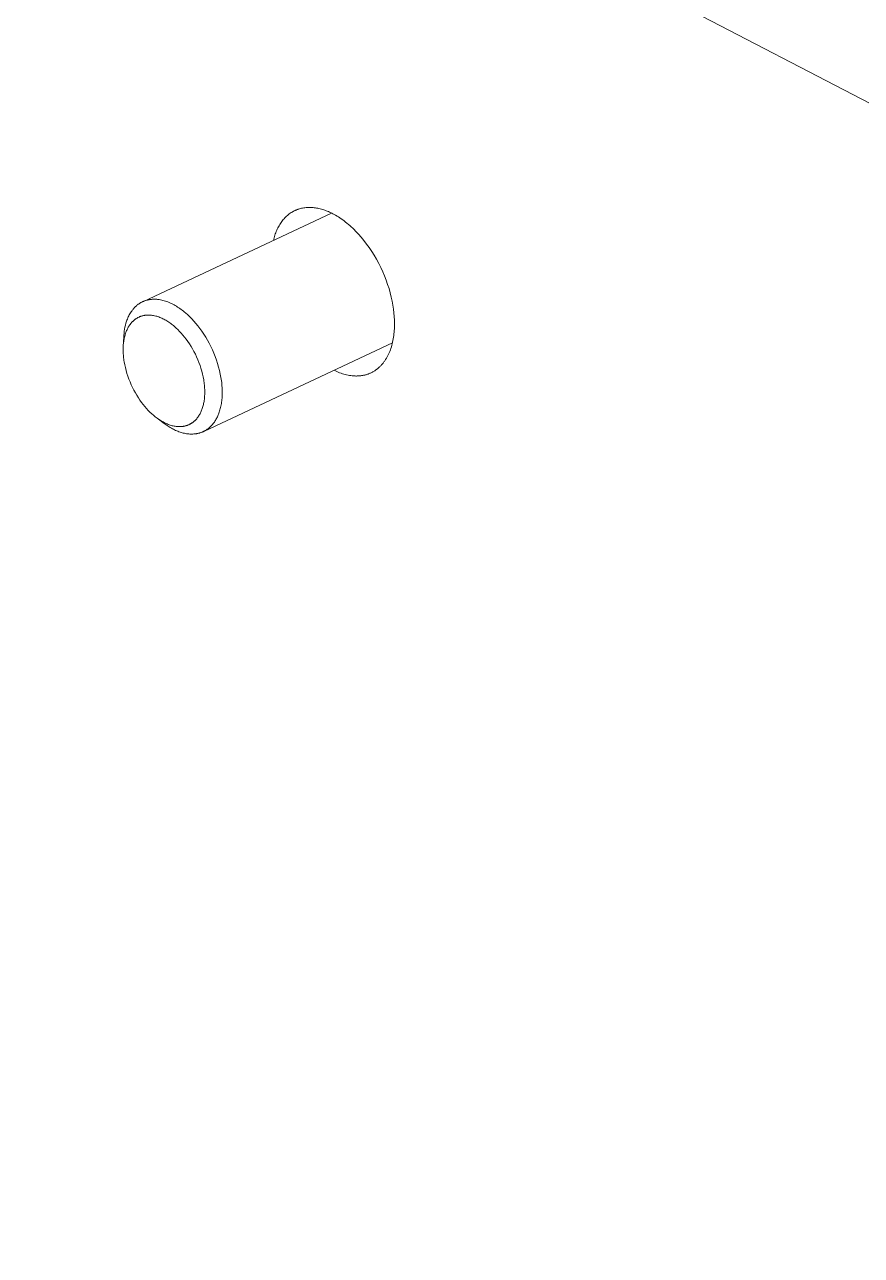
# Model space of a CAD drawing. Header units: inches. Extents: x -11 to 189, y -7 to 133.
# Drawn here: x 123.091 to 124.453, y 52.63 to 54.632 of the extents above; entities that cross this region are included whole.
import ezdxf

# ---------------------------------------------------------------- set-up
doc = ezdxf.new("R2010")
doc.units = ezdxf.units.IN
doc.layers.add('ZANO_R', color=7, linetype='Continuous', lineweight=0)

msp = doc.modelspace()

# ---------------------------------------------------------------- linework, layer by layer
at = {"layer": 'ZANO_R'}
for p, q in [((131.92391, 50.62705), (123.0907, 55.21975)), ((123.538, 54.33261), (123.53978, 54.33311)), ((123.53978, 54.33311), (123.54158, 54.33355)), ((123.54158, 54.33355), (123.5434, 54.33393)), ((123.5434, 54.33393), (123.54524, 54.33424)), ((123.54524, 54.33424), (123.54709, 54.3345)), ((123.54709, 54.3345), (123.54895, 54.3347)), ((123.54895, 54.3347), (123.55083, 54.33484)), ((123.55083, 54.33484), (123.55272, 54.33492)), ((123.55272, 54.33492), (123.55461, 54.33494)), ((123.55461, 54.33494), (123.55652, 54.33491)), ((123.55652, 54.33491), (123.55843, 54.33481)), ((123.55843, 54.33481), (123.56034, 54.33467)), ((123.56034, 54.33467), (123.56227, 54.33446)), ((123.56227, 54.33446), (123.56419, 54.33421)), ((123.56419, 54.33421), (123.56611, 54.3339)), ((123.56611, 54.3339), (123.56804, 54.33354)), ((123.56804, 54.33354), (123.56996, 54.33312)), ((123.56996, 54.33312), (123.57189, 54.33266)), ((123.28406, 54.18214), (123.59057, 54.32565)), ((123.50933, 54.31192), (123.51053, 54.3135)), ((123.51053, 54.3135), (123.51177, 54.31503)), ((123.51177, 54.31503), (123.51305, 54.31651)), ((123.51305, 54.31651), (123.51437, 54.31794)), ((123.51437, 54.31794), (123.51572, 54.31932)), ((123.51572, 54.31932), (123.51711, 54.32064)), ((123.51711, 54.32064), (123.51854, 54.32191)), ((123.51854, 54.32191), (123.52, 54.32313)), ((123.52, 54.32313), (123.52149, 54.32428)), ((123.52149, 54.32428), (123.52301, 54.32538)), ((123.52301, 54.32538), (123.52379, 54.32591)), ((123.52379, 54.32591), (123.52457, 54.32643)), ((123.52457, 54.32643), (123.52536, 54.32692)), ((123.52536, 54.32692), (123.52615, 54.32741)), ((123.52615, 54.32741), (123.52696, 54.32788)), ((123.52696, 54.32788), (123.52777, 54.32833)), ((123.52777, 54.32833), (123.52858, 54.32877)), ((123.52858, 54.32877), (123.52941, 54.3292)), ((123.52941, 54.3292), (123.53024, 54.3296)), ((123.53024, 54.3296), (123.53108, 54.33)), ((123.53108, 54.33), (123.53192, 54.33038)), ((123.53192, 54.33038), (123.53277, 54.33074)), ((123.53277, 54.33074), (123.53363, 54.33109)), ((123.53363, 54.33109), (123.53449, 54.33143)), ((123.53449, 54.33143), (123.53536, 54.33174)), ((123.53536, 54.33174), (123.53623, 54.33205)), ((123.53623, 54.33205), (123.538, 54.33261)), ((123.57189, 54.33266), (123.57381, 54.33215)), ((123.57381, 54.33215), (123.57572, 54.33159)), ((123.57572, 54.33159), (123.57763, 54.33098)), ((123.57763, 54.33098), (123.57953, 54.33033)), ((123.57953, 54.33033), (123.58143, 54.32964)), ((123.58143, 54.32964), (123.58332, 54.3289)), ((123.58332, 54.3289), (123.58519, 54.32812)), ((123.58519, 54.32812), (123.58706, 54.32731)), ((123.58706, 54.32731), (123.58892, 54.32645)), ((123.58892, 54.32645), (123.59076, 54.32555)), ((123.59076, 54.32555), (123.59259, 54.32462)), ((123.59259, 54.32462), (123.59482, 54.32343)), ((123.59482, 54.32343), (123.59707, 54.32217)), ((123.59707, 54.32217), (123.59933, 54.32083)), ((123.59933, 54.32083), (123.60161, 54.31942)), ((123.60161, 54.31942), (123.6039, 54.31793)), ((123.6039, 54.31793), (123.60621, 54.31637)), ((123.60621, 54.31637), (123.60853, 54.31473)), ((123.60853, 54.31473), (123.61086, 54.31301)), ((123.61086, 54.31301), (123.61319, 54.31121)), ((123.4988, 54.29173), (123.49955, 54.29375)), ((123.49955, 54.29375), (123.50034, 54.29574)), ((123.50034, 54.29574), (123.50117, 54.29769)), ((123.50117, 54.29769), (123.50205, 54.29961)), ((123.50205, 54.29961), (123.50296, 54.30149)), ((123.50296, 54.30149), (123.50392, 54.30334)), ((123.50392, 54.30334), (123.50492, 54.30514)), ((123.50492, 54.30514), (123.50596, 54.3069)), ((123.50596, 54.3069), (123.50705, 54.30862)), ((123.50705, 54.30862), (123.50817, 54.31029)), ((123.50817, 54.31029), (123.50933, 54.31192)), ((123.61319, 54.31121), (123.61553, 54.30934)), ((123.61553, 54.30934), (123.61787, 54.30739)), ((123.61787, 54.30739), (123.62021, 54.30537)), ((123.62021, 54.30537), (123.62255, 54.30326)), ((123.62255, 54.30326), (123.62489, 54.30109)), ((123.62489, 54.30109), (123.62722, 54.29883)), ((123.62722, 54.29883), (123.62954, 54.29651)), ((123.62954, 54.29651), (123.63185, 54.29411)), ((123.63185, 54.29411), (123.63415, 54.29164)), ((123.49568, 54.28122), (123.49622, 54.28338)), ((123.49622, 54.28338), (123.4968, 54.2855)), ((123.4968, 54.2855), (123.49743, 54.28761)), ((123.49743, 54.28761), (123.49809, 54.28969)), ((123.49809, 54.28969), (123.4988, 54.29173)), ((123.63415, 54.29164), (123.63869, 54.28648)), ((123.63869, 54.28648), (123.64316, 54.28106)), ((123.64316, 54.28106), (123.64752, 54.27539)), ((123.64752, 54.27539), (123.65176, 54.26948)), ((123.65176, 54.26948), (123.65586, 54.26336)), ((123.65586, 54.26336), (123.6598, 54.25705)), ((123.6598, 54.25705), (123.66357, 54.25057)), ((123.66357, 54.25057), (123.66715, 54.24395)), ((123.66715, 54.24395), (123.67052, 54.23721)), ((123.67052, 54.23721), (123.67368, 54.23039)), ((123.67368, 54.23039), (123.67661, 54.22351)), ((123.67661, 54.22351), (123.6793, 54.2166)), ((123.6793, 54.2166), (123.68175, 54.20968)), ((123.68175, 54.20968), (123.68396, 54.20279)), ((123.68396, 54.20279), (123.68592, 54.19595)), ((123.68592, 54.19595), (123.68763, 54.18918)), ((123.27021, 54.17261), (123.26958, 54.17196)), ((123.27084, 54.17324), (123.27021, 54.17261)), ((123.27149, 54.17385), (123.27084, 54.17324)), ((123.27214, 54.17446), (123.27149, 54.17385)), ((123.27281, 54.17505), (123.27214, 54.17446)), ((123.27349, 54.17563), (123.27281, 54.17505)), ((123.27418, 54.17619), (123.27349, 54.17563)), ((123.27488, 54.17674), (123.27418, 54.17619)), ((123.27559, 54.17727), (123.27488, 54.17674)), ((123.27631, 54.17779), (123.27559, 54.17727)), ((123.27704, 54.17829), (123.27631, 54.17779)), ((123.27778, 54.17878), (123.27704, 54.17829)), ((123.27853, 54.17925), (123.27778, 54.17878)), ((123.27929, 54.17971), (123.27853, 54.17925)), ((123.28007, 54.18015), (123.27929, 54.17971)), ((123.28085, 54.18058), (123.28007, 54.18015)), ((123.28164, 54.18099), (123.28085, 54.18058)), ((123.28244, 54.18138), (123.28164, 54.18099)), ((123.28325, 54.18175), (123.28244, 54.18138)), ((123.28407, 54.18211), (123.28325, 54.18175)), ((123.28489, 54.18245), (123.28407, 54.18211)), ((123.28573, 54.18278), (123.28489, 54.18245)), ((123.28658, 54.18309), (123.28573, 54.18278)), ((123.28743, 54.18338), (123.28658, 54.18309)), ((123.28829, 54.18365), (123.28743, 54.18338)), ((123.28916, 54.18391), (123.28829, 54.18365)), ((123.29004, 54.18414), (123.28916, 54.18391)), ((123.29093, 54.18436), (123.29004, 54.18414)), ((123.29182, 54.18456), (123.29093, 54.18436)), ((123.29272, 54.18475), (123.29182, 54.18456)), ((123.29363, 54.18491), (123.29272, 54.18475)), ((123.29454, 54.18506), (123.29363, 54.18491)), ((123.29546, 54.18519), (123.29454, 54.18506)), ((123.29639, 54.1853), (123.29546, 54.18519)), ((123.29732, 54.18539), (123.29639, 54.1853)), ((123.29826, 54.18547), (123.29732, 54.18539)), ((123.29921, 54.18552), (123.29826, 54.18547)), ((123.30016, 54.18556), (123.29921, 54.18552)), ((123.30111, 54.18558), (123.30016, 54.18556)), ((123.30207, 54.18558), (123.30111, 54.18558)), ((123.30304, 54.18556), (123.30207, 54.18558)), ((123.30401, 54.18553), (123.30304, 54.18556)), ((123.30498, 54.18547), (123.30401, 54.18553)), ((123.30596, 54.1854), (123.30498, 54.18547)), ((123.30694, 54.18531), (123.30596, 54.1854)), ((123.30793, 54.1852), (123.30694, 54.18531)), ((123.30991, 54.18493), (123.30793, 54.1852)), ((123.3119, 54.18458), (123.30991, 54.18493)), ((123.3139, 54.18417), (123.3119, 54.18458)), ((123.3159, 54.18368), (123.3139, 54.18417)), ((123.31791, 54.18313), (123.3159, 54.18368)), ((123.31993, 54.18251), (123.31791, 54.18313)), ((123.32194, 54.18182), (123.31993, 54.18251)), ((123.32395, 54.18107), (123.32194, 54.18182)), ((123.32596, 54.18026), (123.32395, 54.18107)), ((123.32796, 54.17938), (123.32596, 54.18026)), ((123.32996, 54.17844), (123.32796, 54.17938)), ((123.33195, 54.17745), (123.32996, 54.17844)), ((123.33393, 54.1764), (123.33195, 54.17745)), ((123.33589, 54.17529), (123.33393, 54.1764)), ((123.33784, 54.17413), (123.33589, 54.17529)), ((123.33978, 54.17292), (123.33784, 54.17413)), ((123.3417, 54.17167), (123.33978, 54.17292)), ((123.68763, 54.18918), (123.68909, 54.18251)), ((123.68909, 54.18251), (123.69031, 54.17596)), ((123.69031, 54.17596), (123.69129, 54.16955)), ((123.25803, 54.15336), (123.25736, 54.1516)), ((123.25874, 54.15509), (123.25803, 54.15336)), ((123.2595, 54.1568), (123.25874, 54.15509)), ((123.26031, 54.15848), (123.2595, 54.1568)), ((123.26116, 54.16013), (123.26031, 54.15848)), ((123.26205, 54.16175), (123.26116, 54.16013)), ((123.26299, 54.16333), (123.26205, 54.16175)), ((123.26397, 54.16487), (123.26299, 54.16333)), ((123.26501, 54.16638), (123.26397, 54.16487)), ((123.26608, 54.16784), (123.26501, 54.16638)), ((123.26664, 54.16856), (123.26608, 54.16784)), ((123.2672, 54.16926), (123.26664, 54.16856)), ((123.26778, 54.16996), (123.2672, 54.16926)), ((123.26837, 54.17064), (123.26778, 54.16996)), ((123.26897, 54.17131), (123.26837, 54.17064)), ((123.26958, 54.17196), (123.26897, 54.17131)), ((123.27016, 54.15248), (123.27075, 54.15292)), ((123.27075, 54.15292), (123.27135, 54.15335)), ((123.27135, 54.15335), (123.27195, 54.15377)), ((123.27195, 54.15377), (123.27256, 54.15417)), ((123.27256, 54.15417), (123.27319, 54.15457)), ((123.27319, 54.15457), (123.27382, 54.15494)), ((123.27382, 54.15494), (123.27445, 54.15531)), ((123.27445, 54.15531), (123.2751, 54.15566)), ((123.2751, 54.15566), (123.27576, 54.156)), ((123.27576, 54.156), (123.27642, 54.15632)), ((123.27642, 54.15632), (123.27709, 54.15663)), ((123.27709, 54.15663), (123.27777, 54.15693)), ((123.27777, 54.15693), (123.27845, 54.15721)), ((123.27845, 54.15721), (123.27914, 54.15748)), ((123.27914, 54.15748), (123.27984, 54.15774)), ((123.27984, 54.15774), (123.28055, 54.15798)), ((123.28055, 54.15798), (123.28126, 54.1582)), ((123.28126, 54.1582), (123.28198, 54.15841)), ((123.28198, 54.15841), (123.28271, 54.15861)), ((123.28271, 54.15861), (123.28344, 54.15879)), ((123.28344, 54.15879), (123.28418, 54.15896)), ((123.28418, 54.15896), (123.28492, 54.15911)), ((123.28492, 54.15911), (123.28567, 54.15925)), ((123.28567, 54.15925), (123.28643, 54.15937)), ((123.28643, 54.15937), (123.28719, 54.15948)), ((123.28719, 54.15948), (123.28796, 54.15957)), ((123.28796, 54.15957), (123.28873, 54.15964)), ((123.28873, 54.15964), (123.28951, 54.15971)), ((123.28951, 54.15971), (123.29029, 54.15975)), ((123.29029, 54.15975), (123.29108, 54.15978)), ((123.29108, 54.15978), (123.29187, 54.1598)), ((123.29187, 54.1598), (123.29266, 54.1598)), ((123.29266, 54.1598), (123.29346, 54.15978)), ((123.29346, 54.15978), (123.29426, 54.15975)), ((123.29426, 54.15975), (123.29507, 54.15971)), ((123.29507, 54.15971), (123.29588, 54.15965)), ((123.29588, 54.15965), (123.29669, 54.15957)), ((123.29669, 54.15957), (123.29751, 54.15948)), ((123.29751, 54.15948), (123.29914, 54.15926)), ((123.29914, 54.15926), (123.30079, 54.15898)), ((123.30079, 54.15898), (123.30245, 54.15863)), ((123.30245, 54.15863), (123.3041, 54.15823)), ((123.3041, 54.15823), (123.30577, 54.15777)), ((123.30577, 54.15777), (123.30743, 54.15726)), ((123.30743, 54.15726), (123.3091, 54.15669)), ((123.3091, 54.15669), (123.31076, 54.15607)), ((123.31076, 54.15607), (123.31243, 54.1554)), ((123.31243, 54.1554), (123.31408, 54.15467)), ((123.31408, 54.15467), (123.31574, 54.15389)), ((123.31574, 54.15389), (123.31738, 54.15307)), ((123.31738, 54.15307), (123.31902, 54.1522)), ((123.3436, 54.17036), (123.3417, 54.17167)), ((123.34548, 54.16902), (123.3436, 54.17036)), ((123.34733, 54.16763), (123.34548, 54.16902)), ((123.34917, 54.1662), (123.34733, 54.16763)), ((123.35098, 54.16473), (123.34917, 54.1662)), ((123.35277, 54.16323), (123.35098, 54.16473)), ((123.35627, 54.16013), (123.35277, 54.16323)), ((123.35966, 54.15691), (123.35627, 54.16013)), ((123.363, 54.15353), (123.35966, 54.15691)), ((123.36633, 54.14994), (123.363, 54.15353)), ((123.69129, 54.16955), (123.69204, 54.16329)), ((123.69204, 54.16329), (123.69256, 54.15721)), ((123.69256, 54.15721), (123.69287, 54.1513)), ((123.25296, 54.13376), (123.25254, 54.13048)), ((123.25349, 54.13702), (123.25296, 54.13376)), ((123.25413, 54.14026), (123.25349, 54.13702)), ((123.25489, 54.14347), (123.25413, 54.14026)), ((123.25576, 54.14666), (123.25489, 54.14347)), ((123.25567, 54.13168), (123.25622, 54.13314)), ((123.25673, 54.14982), (123.25576, 54.14666)), ((123.25622, 54.13314), (123.25681, 54.13457)), ((123.25736, 54.1516), (123.25673, 54.14982)), ((123.25681, 54.13457), (123.25744, 54.13599)), ((123.25744, 54.13599), (123.25811, 54.13738)), ((123.25811, 54.13738), (123.25881, 54.13874)), ((123.25881, 54.13874), (123.25955, 54.14008)), ((123.25955, 54.14008), (123.26033, 54.14139)), ((123.26033, 54.14139), (123.26114, 54.14267)), ((123.26114, 54.14267), (123.26199, 54.14391)), ((123.26199, 54.14391), (123.26288, 54.14512)), ((123.26288, 54.14512), (123.26334, 54.14572)), ((123.26334, 54.14572), (123.26381, 54.1463)), ((123.26381, 54.1463), (123.26429, 54.14687)), ((123.26429, 54.14687), (123.26478, 54.14744)), ((123.26478, 54.14744), (123.26528, 54.14799)), ((123.26528, 54.14799), (123.26578, 54.14853)), ((123.26578, 54.14853), (123.2663, 54.14906)), ((123.2663, 54.14906), (123.26682, 54.14959)), ((123.26682, 54.14959), (123.26736, 54.1501)), ((123.26736, 54.1501), (123.2679, 54.1506)), ((123.2679, 54.1506), (123.26845, 54.15109)), ((123.26845, 54.15109), (123.26901, 54.15156)), ((123.26901, 54.15156), (123.26958, 54.15203)), ((123.26958, 54.15203), (123.27016, 54.15248)), ((123.31902, 54.1522), (123.32064, 54.15129)), ((123.32064, 54.15129), (123.32226, 54.15033)), ((123.32226, 54.15033), (123.32386, 54.14933)), ((123.32386, 54.14933), (123.32545, 54.14829)), ((123.32545, 54.14829), (123.32702, 54.14721)), ((123.32702, 54.14721), (123.32857, 54.14609)), ((123.32857, 54.14609), (123.33011, 54.14494)), ((123.33011, 54.14494), (123.33163, 54.14376)), ((123.33163, 54.14376), (123.33313, 54.14255)), ((123.33313, 54.14255), (123.33461, 54.14131)), ((123.33461, 54.14131), (123.33751, 54.13874)), ((123.33751, 54.13874), (123.34031, 54.13608)), ((123.34031, 54.13608), (123.34307, 54.13329)), ((123.34307, 54.13329), (123.34583, 54.13031)), ((123.36965, 54.14613), (123.36633, 54.14994)), ((123.37294, 54.1421), (123.36965, 54.14613)), ((123.37618, 54.13787), (123.37294, 54.1421)), ((123.37936, 54.13343), (123.37618, 54.13787)), ((123.38248, 54.12881), (123.37936, 54.13343)), ((123.69257, 54.13457), (123.69235, 54.13183)), ((123.69275, 54.13732), (123.69257, 54.13457)), ((123.69287, 54.14007), (123.69275, 54.13732)), ((123.69287, 54.1513), (123.69297, 54.1456)), ((123.69294, 54.14283), (123.69287, 54.14007)), ((123.69297, 54.1456), (123.69294, 54.14283)), ((123.2513, 54.10939), (123.25204, 54.12389)), ((123.25143, 54.11135), (123.2516, 54.11327)), ((123.2516, 54.11327), (123.25181, 54.11515)), ((123.25181, 54.11515), (123.25205, 54.11698)), ((123.25223, 54.12719), (123.25204, 54.12389)), ((123.25205, 54.11698), (123.25233, 54.11878)), ((123.25254, 54.13048), (123.25223, 54.12719)), ((123.25233, 54.11878), (123.25264, 54.12054)), ((123.25264, 54.12054), (123.25298, 54.12226)), ((123.25298, 54.12226), (123.25336, 54.12394)), ((123.25336, 54.12394), (123.25376, 54.12557)), ((123.25376, 54.12557), (123.2542, 54.12716)), ((123.2542, 54.12716), (123.25466, 54.12871)), ((123.25466, 54.12871), (123.25515, 54.13021)), ((123.25515, 54.13021), (123.25567, 54.13168)), ((123.34583, 54.13031), (123.34857, 54.12716)), ((123.34857, 54.12716), (123.35129, 54.12383)), ((123.35129, 54.12383), (123.35398, 54.12032)), ((123.35398, 54.12032), (123.35661, 54.11665)), ((123.35661, 54.11665), (123.35919, 54.11283)), ((123.35919, 54.11283), (123.3617, 54.10885)), ((123.38551, 54.124), (123.38248, 54.12881)), ((123.6895, 54.11435), (123.38354, 53.97109)), ((123.38844, 54.11902), (123.38551, 54.124)), ((123.39125, 54.11389), (123.38844, 54.11902)), ((123.39393, 54.10862), (123.39125, 54.11389)), ((123.68921, 54.11316), (123.68853, 54.1106)), ((123.68983, 54.11575), (123.68921, 54.11316)), ((123.69039, 54.11838), (123.68983, 54.11575)), ((123.69089, 54.12103), (123.69039, 54.11838)), ((123.69134, 54.1237), (123.69089, 54.12103)), ((123.69173, 54.12639), (123.69134, 54.1237)), ((123.69207, 54.1291), (123.69173, 54.12639)), ((123.69235, 54.13183), (123.69207, 54.1291)), ((123.25113, 54.10332), (123.25115, 54.10538)), ((123.25116, 54.10123), (123.25113, 54.10332)), ((123.25115, 54.10538), (123.25121, 54.1074)), ((123.25123, 54.09911), (123.25116, 54.10123)), ((123.25121, 54.1074), (123.2513, 54.10939)), ((123.25133, 54.09695), (123.25123, 54.09911)), ((123.2513, 54.10939), (123.25143, 54.11135)), ((123.25148, 54.09478), (123.25133, 54.09695)), ((123.25168, 54.09257), (123.25148, 54.09478)), ((123.25191, 54.09034), (123.25168, 54.09257)), ((123.3617, 54.10885), (123.36412, 54.10473)), ((123.36412, 54.10473), (123.36645, 54.10048)), ((123.36645, 54.10048), (123.36867, 54.09612)), ((123.36867, 54.09612), (123.37077, 54.09166)), ((123.39647, 54.10323), (123.39393, 54.10862)), ((123.39886, 54.09774), (123.39647, 54.10323)), ((123.40108, 54.09217), (123.39886, 54.09774)), ((123.68208, 54.09381), (123.68092, 54.09161)), ((123.68318, 54.09607), (123.68208, 54.09381)), ((123.68423, 54.09837), (123.68318, 54.09607)), ((123.68521, 54.10073), (123.68423, 54.09837)), ((123.68613, 54.10313), (123.68521, 54.10073)), ((123.68699, 54.10558), (123.68613, 54.10313)), ((123.68779, 54.10807), (123.68699, 54.10558)), ((123.68853, 54.1106), (123.68779, 54.10807)), ((123.25219, 54.08809), (123.25191, 54.09034)), ((123.25251, 54.08583), (123.25219, 54.08809)), ((123.25288, 54.08354), (123.25251, 54.08583)), ((123.25374, 54.07892), (123.25288, 54.08354)), ((123.25478, 54.07426), (123.25374, 54.07892)), ((123.25598, 54.06957), (123.25478, 54.07426)), ((123.37077, 54.09166), (123.37274, 54.08712)), ((123.37274, 54.08712), (123.37458, 54.08251)), ((123.37458, 54.08251), (123.37626, 54.07786)), ((123.37626, 54.07786), (123.3778, 54.07317)), ((123.3778, 54.07317), (123.37917, 54.06847)), ((123.40312, 54.08654), (123.40108, 54.09217)), ((123.40497, 54.08088), (123.40312, 54.08654)), ((123.40663, 54.0752), (123.40497, 54.08088)), ((123.40808, 54.06953), (123.40663, 54.0752)), ((123.66529, 54.07253), (123.6644, 54.07183)), ((123.66617, 54.07325), (123.66529, 54.07253)), ((123.66703, 54.074), (123.66617, 54.07325)), ((123.66788, 54.07476), (123.66703, 54.074)), ((123.66872, 54.07554), (123.66788, 54.07476)), ((123.66955, 54.07634), (123.66872, 54.07554)), ((123.67036, 54.07716), (123.66955, 54.07634)), ((123.67116, 54.078), (123.67036, 54.07716)), ((123.67195, 54.07886), (123.67116, 54.078)), ((123.67273, 54.07974), (123.67195, 54.07886)), ((123.67349, 54.08064), (123.67273, 54.07974)), ((123.67423, 54.08155), (123.67349, 54.08064)), ((123.67497, 54.08248), (123.67423, 54.08155)), ((123.67569, 54.08343), (123.67497, 54.08248)), ((123.67639, 54.0844), (123.67569, 54.08343)), ((123.67708, 54.08538), (123.67639, 54.0844)), ((123.67842, 54.0874), (123.67708, 54.08538)), ((123.6797, 54.08947), (123.67842, 54.0874)), ((123.68092, 54.09161), (123.6797, 54.08947)), ((123.25735, 54.06487), (123.25598, 54.06957)), ((123.25889, 54.06018), (123.25735, 54.06487)), ((123.26057, 54.05552), (123.25889, 54.06018)), ((123.26241, 54.05092), (123.26057, 54.05552)), ((123.37917, 54.06847), (123.38037, 54.06378)), ((123.38037, 54.06378), (123.38141, 54.05912)), ((123.38141, 54.05912), (123.38227, 54.0545)), ((123.38227, 54.0545), (123.38263, 54.05221)), ((123.40933, 54.06389), (123.40808, 54.06953)), ((123.41037, 54.05831), (123.40933, 54.06389)), ((123.41082, 54.05554), (123.41037, 54.05831)), ((123.41121, 54.0528), (123.41082, 54.05554)), ((123.41154, 54.05008), (123.41121, 54.0528)), ((123.59683, 54.06886), (123.59462, 54.06992)), ((123.59906, 54.06785), (123.59683, 54.06886)), ((123.60131, 54.0669), (123.59906, 54.06785)), ((123.60357, 54.066), (123.60131, 54.0669)), ((123.60584, 54.06517), (123.60357, 54.066)), ((123.60812, 54.0644), (123.60584, 54.06517)), ((123.61041, 54.0637), (123.60812, 54.0644)), ((123.61271, 54.06306), (123.61041, 54.0637)), ((123.61502, 54.0625), (123.61271, 54.06306)), ((123.61732, 54.062), (123.61502, 54.0625)), ((123.61963, 54.06158), (123.61732, 54.062)), ((123.62194, 54.06123), (123.61963, 54.06158)), ((123.62424, 54.06096), (123.62194, 54.06123)), ((123.62654, 54.06077), (123.62424, 54.06096)), ((123.62769, 54.06071), (123.62654, 54.06077)), ((123.62884, 54.06066), (123.62769, 54.06071)), ((123.62998, 54.06064), (123.62884, 54.06066)), ((123.63112, 54.06063), (123.62998, 54.06064)), ((123.63225, 54.06065), (123.63112, 54.06063)), ((123.63339, 54.06069), (123.63225, 54.06065)), ((123.63452, 54.06075), (123.63339, 54.06069)), ((123.63564, 54.06082), (123.63452, 54.06075)), ((123.63676, 54.06093), (123.63564, 54.06082)), ((123.63788, 54.06105), (123.63676, 54.06093)), ((123.63899, 54.06119), (123.63788, 54.06105)), ((123.6401, 54.06136), (123.63899, 54.06119)), ((123.6412, 54.06154), (123.6401, 54.06136)), ((123.6423, 54.06175), (123.6412, 54.06154)), ((123.64339, 54.06198), (123.6423, 54.06175)), ((123.64447, 54.06223), (123.64339, 54.06198)), ((123.64555, 54.0625), (123.64447, 54.06223)), ((123.64662, 54.0628), (123.64555, 54.0625)), ((123.64768, 54.06312), (123.64662, 54.0628)), ((123.64874, 54.06346), (123.64768, 54.06312)), ((123.64978, 54.06382), (123.64874, 54.06346)), ((123.65082, 54.0642), (123.64978, 54.06382)), ((123.65186, 54.0646), (123.65082, 54.0642)), ((123.65288, 54.06503), (123.65186, 54.0646)), ((123.65389, 54.06548), (123.65288, 54.06503)), ((123.6549, 54.06595), (123.65389, 54.06548)), ((123.6559, 54.06644), (123.6549, 54.06595)), ((123.65688, 54.06695), (123.6559, 54.06644)), ((123.65786, 54.06749), (123.65688, 54.06695)), ((123.65883, 54.06805), (123.65786, 54.06749)), ((123.65978, 54.06862), (123.65883, 54.06805)), ((123.66073, 54.06922), (123.65978, 54.06862)), ((123.66166, 54.06984), (123.66073, 54.06922)), ((123.66259, 54.07048), (123.66166, 54.06984)), ((123.6635, 54.07114), (123.66259, 54.07048)), ((123.6644, 54.07183), (123.6635, 54.07114)), ((123.26438, 54.04637), (123.26241, 54.05092)), ((123.26648, 54.04191), (123.26438, 54.04637)), ((123.2687, 54.03755), (123.26648, 54.04191)), ((123.27103, 54.03331), (123.2687, 54.03755)), ((123.27345, 54.02919), (123.27103, 54.03331)), ((123.38263, 54.05221), (123.38296, 54.04994)), ((123.38296, 54.04994), (123.38324, 54.04769)), ((123.38324, 54.04769), (123.38347, 54.04547)), ((123.38347, 54.04547), (123.38366, 54.04326)), ((123.38366, 54.04326), (123.38381, 54.04108)), ((123.38381, 54.04108), (123.38392, 54.03893)), ((123.38392, 54.03893), (123.38399, 54.03681)), ((123.384, 54.03266), (123.38394, 54.03063)), ((123.38399, 54.03681), (123.38401, 54.03472)), ((123.38401, 54.03472), (123.384, 54.03266)), ((123.41183, 54.04739), (123.41154, 54.05008)), ((123.41206, 54.04473), (123.41183, 54.04739)), ((123.41224, 54.04209), (123.41206, 54.04473)), ((123.41237, 54.03949), (123.41224, 54.04209)), ((123.41245, 54.03693), (123.41237, 54.03949)), ((123.41248, 54.0344), (123.41245, 54.03693)), ((123.41246, 54.03191), (123.41248, 54.0344)), ((123.27596, 54.02521), (123.27345, 54.02919)), ((123.27854, 54.02138), (123.27596, 54.02521)), ((123.28117, 54.01771), (123.27854, 54.02138)), ((123.28386, 54.01421), (123.28117, 54.01771)), ((123.28658, 54.01088), (123.28386, 54.01421)), ((123.38139, 54.01247), (123.38095, 54.01088)), ((123.38179, 54.0141), (123.38139, 54.01247)), ((123.38217, 54.01578), (123.38179, 54.0141)), ((123.38251, 54.01749), (123.38217, 54.01578)), ((123.38282, 54.01925), (123.38251, 54.01749)), ((123.3831, 54.02105), (123.38282, 54.01925)), ((123.38334, 54.02289), (123.3831, 54.02105)), ((123.38355, 54.02477), (123.38334, 54.02289)), ((123.38372, 54.02669), (123.38355, 54.02477)), ((123.38385, 54.02864), (123.38372, 54.02669)), ((123.38394, 54.03063), (123.38385, 54.02864)), ((123.41025, 54.01151), (123.41067, 54.01358)), ((123.41067, 54.01358), (123.41104, 54.01571)), ((123.41104, 54.01571), (123.41138, 54.01788)), ((123.41138, 54.01788), (123.41167, 54.02011)), ((123.41167, 54.02011), (123.41192, 54.02238)), ((123.41192, 54.02238), (123.41212, 54.0247)), ((123.41212, 54.0247), (123.41228, 54.02706)), ((123.41228, 54.02706), (123.4124, 54.02946)), ((123.4124, 54.02946), (123.41246, 54.03191)), ((123.28932, 54.00773), (123.28658, 54.01088)), ((123.29208, 54.00475), (123.28932, 54.00773)), ((123.29484, 54.00196), (123.29208, 54.00475)), ((123.29764, 53.9993), (123.29484, 54.00196)), ((123.30054, 53.99673), (123.29764, 53.9993)), ((123.30202, 53.99549), (123.30054, 53.99673)), ((123.30352, 53.99427), (123.30202, 53.99549)), ((123.30504, 53.99309), (123.30352, 53.99427)), ((123.30658, 53.99194), (123.30504, 53.99309)), ((123.3718, 53.99232), (123.37134, 53.99174)), ((123.37226, 53.99291), (123.3718, 53.99232)), ((123.37315, 53.99412), (123.37226, 53.99291)), ((123.37401, 53.99537), (123.37315, 53.99412)), ((123.37482, 53.99665), (123.37401, 53.99537)), ((123.3756, 53.99796), (123.37482, 53.99665)), ((123.37634, 53.99929), (123.3756, 53.99796)), ((123.37704, 54.00066), (123.37634, 53.99929)), ((123.37771, 54.00205), (123.37704, 54.00066)), ((123.37833, 54.00346), (123.37771, 54.00205)), ((123.37893, 54.0049), (123.37833, 54.00346)), ((123.37948, 54.00636), (123.37893, 54.0049)), ((123.38, 54.00783), (123.37948, 54.00636)), ((123.38049, 54.00933), (123.38, 54.00783)), ((123.38095, 54.01088), (123.38049, 54.00933)), ((123.40304, 53.99127), (123.4038, 53.99273)), ((123.4038, 53.99273), (123.40453, 53.9942)), ((123.40453, 53.9942), (123.40522, 53.9957)), ((123.40522, 53.9957), (123.40587, 53.99722)), ((123.40587, 53.99722), (123.40649, 53.99877)), ((123.40649, 53.99877), (123.40708, 54.00032)), ((123.40708, 54.00032), (123.40763, 54.0019)), ((123.40763, 54.0019), (123.40823, 54.00372)), ((123.40823, 54.00372), (123.40878, 54.00559)), ((123.40878, 54.00559), (123.40931, 54.00751)), ((123.40931, 54.00751), (123.4098, 54.00948)), ((123.4098, 54.00948), (123.41025, 54.01151)), ((123.31775, 53.98354), (123.30657, 53.99194)), ((123.30813, 53.99083), (123.30658, 53.99194)), ((123.3097, 53.98975), (123.30813, 53.99083)), ((123.31129, 53.98871), (123.3097, 53.98975)), ((123.31289, 53.98771), (123.31129, 53.98871)), ((123.31451, 53.98675), (123.31289, 53.98771)), ((123.31613, 53.98584), (123.31451, 53.98675)), ((123.31777, 53.98497), (123.31613, 53.98584)), ((123.31775, 53.98354), (123.3194, 53.98233)), ((123.31941, 53.98414), (123.31777, 53.98497)), ((123.3194, 53.98233), (123.32107, 53.98114)), ((123.32106, 53.98337), (123.31941, 53.98414)), ((123.32272, 53.98264), (123.32106, 53.98337)), ((123.32107, 53.98114), (123.32275, 53.97999)), ((123.32438, 53.98197), (123.32272, 53.98264)), ((123.32275, 53.97999), (123.32445, 53.97888)), ((123.32605, 53.98135), (123.32438, 53.98197)), ((123.32445, 53.97888), (123.32616, 53.97781)), ((123.32772, 53.98078), (123.32605, 53.98135)), ((123.32616, 53.97781), (123.32788, 53.97677)), ((123.32938, 53.98026), (123.32772, 53.98078)), ((123.32788, 53.97677), (123.32962, 53.97577)), ((123.33104, 53.97981), (123.32938, 53.98026)), ((123.32962, 53.97577), (123.33136, 53.97482)), ((123.3327, 53.97941), (123.33104, 53.97981)), ((123.33136, 53.97482), (123.33311, 53.97391)), ((123.33436, 53.97906), (123.3327, 53.97941)), ((123.33311, 53.97391), (123.33487, 53.97305)), ((123.336, 53.97878), (123.33436, 53.97906)), ((123.33487, 53.97305), (123.33664, 53.97223)), ((123.33764, 53.97855), (123.336, 53.97878)), ((123.33846, 53.97846), (123.33764, 53.97855)), ((123.33927, 53.97839), (123.33846, 53.97846)), ((123.34008, 53.97833), (123.33927, 53.97839)), ((123.34088, 53.97828), (123.34008, 53.97833)), ((123.34169, 53.97825), (123.34088, 53.97828)), ((123.34249, 53.97824), (123.34169, 53.97825)), ((123.34328, 53.97824), (123.34249, 53.97824)), ((123.34407, 53.97825), (123.34328, 53.97824)), ((123.34486, 53.97829), (123.34407, 53.97825)), ((123.34564, 53.97833), (123.34486, 53.97829)), ((123.34642, 53.97839), (123.34564, 53.97833)), ((123.34719, 53.97847), (123.34642, 53.97839)), ((123.34796, 53.97856), (123.34719, 53.97847)), ((123.34872, 53.97867), (123.34796, 53.97856)), ((123.34947, 53.97879), (123.34872, 53.97867)), ((123.35022, 53.97893), (123.34947, 53.97879)), ((123.35097, 53.97908), (123.35022, 53.97893)), ((123.35171, 53.97925), (123.35097, 53.97908)), ((123.35244, 53.97943), (123.35171, 53.97925)), ((123.35317, 53.97962), (123.35244, 53.97943)), ((123.35389, 53.97983), (123.35317, 53.97962)), ((123.3546, 53.98006), (123.35389, 53.97983)), ((123.35531, 53.9803), (123.3546, 53.98006)), ((123.35601, 53.98055), (123.35531, 53.9803)), ((123.3567, 53.98082), (123.35601, 53.98055)), ((123.35738, 53.98111), (123.3567, 53.98082)), ((123.35806, 53.9814), (123.35738, 53.98111)), ((123.35873, 53.98171), (123.35806, 53.9814)), ((123.35939, 53.98204), (123.35873, 53.98171)), ((123.36005, 53.98238), (123.35939, 53.98204)), ((123.36069, 53.98273), (123.36005, 53.98238)), ((123.36133, 53.98309), (123.36069, 53.98273)), ((123.36196, 53.98347), (123.36133, 53.98309)), ((123.36258, 53.98386), (123.36196, 53.98347)), ((123.3632, 53.98427), (123.36258, 53.98386)), ((123.3638, 53.98468), (123.3632, 53.98427)), ((123.3644, 53.98511), (123.3638, 53.98468)), ((123.36499, 53.98556), (123.3644, 53.98511)), ((123.36557, 53.98601), (123.36499, 53.98556)), ((123.36614, 53.98647), (123.36557, 53.98601)), ((123.3667, 53.98695), (123.36614, 53.98647)), ((123.36725, 53.98744), (123.3667, 53.98695)), ((123.36779, 53.98794), (123.36725, 53.98744)), ((123.36833, 53.98845), (123.36779, 53.98794)), ((123.36885, 53.98897), (123.36833, 53.98845)), ((123.36937, 53.98951), (123.36885, 53.98897)), ((123.36987, 53.99005), (123.36937, 53.98951)), ((123.37037, 53.9906), (123.36987, 53.99005)), ((123.37086, 53.99117), (123.37037, 53.9906)), ((123.37134, 53.99174), (123.37086, 53.99117)), ((123.3854, 53.9722), (123.38607, 53.97261)), ((123.38607, 53.97261), (123.38673, 53.97303)), ((123.38673, 53.97303), (123.38738, 53.97347)), ((123.38738, 53.97347), (123.38803, 53.97391)), ((123.38803, 53.97391), (123.38867, 53.97437)), ((123.38867, 53.97437), (123.3893, 53.97484)), ((123.3893, 53.97484), (123.38992, 53.97532)), ((123.38992, 53.97532), (123.39054, 53.97581)), ((123.39054, 53.97581), (123.39114, 53.97631)), ((123.39114, 53.97631), (123.39174, 53.97683)), ((123.39174, 53.97683), (123.39233, 53.97735)), ((123.39233, 53.97735), (123.39348, 53.97844)), ((123.39348, 53.97844), (123.39459, 53.97956)), ((123.39459, 53.97956), (123.39567, 53.98072)), ((123.39567, 53.98072), (123.39672, 53.98192)), ((123.39672, 53.98192), (123.39773, 53.98316)), ((123.39773, 53.98316), (123.3987, 53.98443)), ((123.3987, 53.98443), (123.39964, 53.98574)), ((123.39964, 53.98574), (123.40054, 53.98708)), ((123.40054, 53.98708), (123.40141, 53.98845)), ((123.40141, 53.98845), (123.40224, 53.98985)), ((123.40224, 53.98985), (123.40304, 53.99127)), ((123.33664, 53.97223), (123.33841, 53.97145)), ((123.33841, 53.97145), (123.34019, 53.97073)), ((123.34019, 53.97073), (123.34197, 53.97006)), ((123.34197, 53.97006), (123.34375, 53.96943)), ((123.34375, 53.96943), (123.34553, 53.96886)), ((123.34553, 53.96886), (123.34731, 53.96834)), ((123.34731, 53.96834), (123.34909, 53.96787)), ((123.34909, 53.96787), (123.35086, 53.96746)), ((123.35086, 53.96746), (123.35263, 53.9671)), ((123.35263, 53.9671), (123.35439, 53.9668)), ((123.35439, 53.9668), (123.35614, 53.96655)), ((123.35614, 53.96655), (123.35788, 53.96636)), ((123.35788, 53.96636), (123.35962, 53.96623)), ((123.35962, 53.96623), (123.36133, 53.96615)), ((123.36133, 53.96615), (123.36304, 53.96614)), ((123.36304, 53.96614), (123.36473, 53.96617)), ((123.36473, 53.96617), (123.3664, 53.96627)), ((123.3664, 53.96627), (123.36723, 53.96634)), ((123.36723, 53.96634), (123.36805, 53.96643)), ((123.36805, 53.96643), (123.36887, 53.96652)), ((123.36887, 53.96652), (123.36969, 53.96664)), ((123.36969, 53.96664), (123.3705, 53.96676)), ((123.3705, 53.96676), (123.3713, 53.9669)), ((123.3713, 53.9669), (123.3721, 53.96706)), ((123.3721, 53.96706), (123.3729, 53.96723)), ((123.3729, 53.96723), (123.37368, 53.96741)), ((123.37368, 53.96741), (123.37446, 53.96761)), ((123.37446, 53.96761), (123.37524, 53.96782)), ((123.37524, 53.96782), (123.37601, 53.96805)), ((123.37601, 53.96805), (123.37677, 53.96829)), ((123.37677, 53.96829), (123.37753, 53.96854)), ((123.37753, 53.96854), (123.37828, 53.96881)), ((123.37828, 53.96881), (123.37902, 53.96909)), ((123.37902, 53.96909), (123.37976, 53.96938)), ((123.37976, 53.96938), (123.38049, 53.96969)), ((123.38049, 53.96969), (123.38121, 53.97001)), ((123.38121, 53.97001), (123.38193, 53.97034)), ((123.38193, 53.97034), (123.38264, 53.97069)), ((123.38264, 53.97069), (123.38334, 53.97105)), ((123.38334, 53.97105), (123.38403, 53.97142)), ((123.38403, 53.97142), (123.38472, 53.9718)), ((123.38472, 53.9718), (123.3854, 53.9722))]:
    msp.add_line(p, q, dxfattribs=at)

doc.saveas('drawing.dxf')
